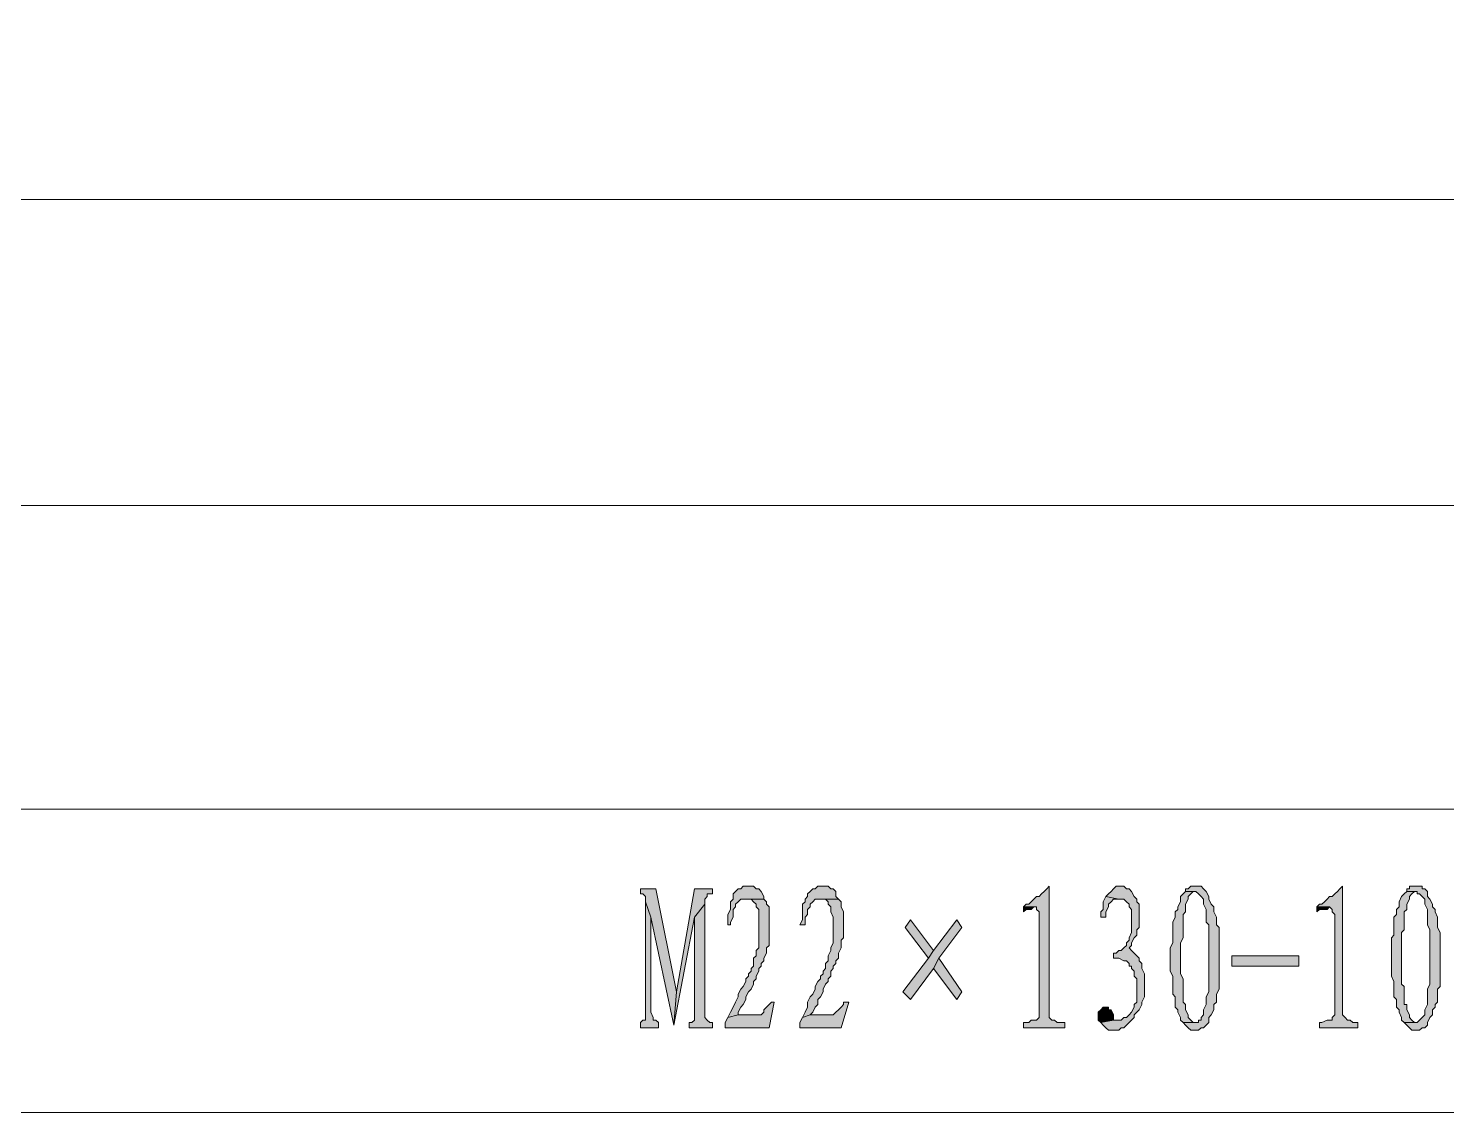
# Model space of a CAD drawing. Header units: millimetres. Extents: x 24 to 410, y 10 to 282.
# Drawn here: x 298.07 to 321.42, y 69.51 to 87.35 of the extents above; entities that cross this region are included whole.
import ezdxf

# ---------------------------------------------------------------- set-up
doc = ezdxf.new("R2010")
doc.units = ezdxf.units.MM

msp = doc.modelspace()

# ---------------------------------------------------------------- hatches: boundary and pattern name
h = msp.add_hatch(color=7)
h.dxf.hatch_style = 2
h.paths.add_polyline_path([(308.398333, 73.194333), (308.144333, 73.194333), (308.144333, 73.109667), (308.186667, 73.109667), (308.229, 73.067333), (308.229, 72.982667), (308.313667, 72.728667), (308.694667, 70.950667), (308.737, 71.501)])
h = msp.add_hatch(color=7)
h.dxf.hatch_style = 2
h.paths.add_polyline_path([(309.329667, 73.194333), (309.033333, 73.194333), (308.737, 71.501), (308.694667, 70.950667), (309.033333, 72.728667), (309.202667, 72.940333), (309.202667, 73.025), (309.245, 73.067333), (309.245, 73.109667), (309.329667, 73.109667)])
h = msp.add_hatch(color=7)
h.dxf.hatch_style = 2
h.paths.add_polyline_path([(309.964667, 73.236667), (309.837667, 73.236667), (309.795333, 73.194333), (309.753, 73.194333), (309.710667, 73.152), (309.668333, 73.109667), (309.668333, 73.025), (309.626, 72.982667), (309.626, 72.855667), (309.583667, 72.771), (309.583667, 72.601667), (309.626, 72.601667), (309.626, 72.644), (309.668333, 72.728667), (309.668333, 72.855667), (309.710667, 72.898), (309.710667, 72.940333), (309.753, 72.982667), (309.795333, 73.025), (309.837667, 73.025), (309.88, 73.025), (310.176333, 73.025), (310.176333, 73.067333), (310.134, 73.152), (310.091667, 73.194333), (310.049333, 73.194333), (310.007, 73.236667)])
h = msp.add_hatch(color=7)
h.dxf.hatch_style = 2
h.paths.add_polyline_path([(311.15, 73.236667), (311.065333, 73.236667), (311.023, 73.194333), (310.980667, 73.194333), (310.938333, 73.152), (310.896, 73.109667), (310.896, 73.067333), (310.853667, 73.025), (310.853667, 72.982667), (310.811333, 72.940333), (310.811333, 72.686333), (310.769, 72.601667), (310.853667, 72.601667), (310.853667, 72.644), (310.853667, 72.728667), (310.896, 72.771), (310.896, 72.855667), (310.938333, 72.898), (310.938333, 72.940333), (310.980667, 72.982667), (311.023, 73.025), (311.065333, 73.025), (311.107667, 73.025), (311.404, 73.025), (311.361667, 73.067333), (311.361667, 73.152), (311.319333, 73.194333), (311.277, 73.194333), (311.234667, 73.236667)])
h = msp.add_hatch(color=7)
h.dxf.hatch_style = 2
h.paths.add_polyline_path([(314.875333, 73.236667), (314.833, 73.194333), (314.790667, 73.152), (314.748333, 73.109667), (314.706, 73.067333), (314.663667, 73.067333), (314.621333, 73.025), (314.579, 72.982667), (314.536667, 72.940333), (314.494333, 72.940333), (314.452, 72.898), (314.663667, 72.898), (314.663667, 72.855667), (314.706, 72.813333), (314.706, 71.077667), (314.663667, 71.035333), (314.579, 71.035333), (314.536667, 70.993), (314.452, 70.993), (314.452, 70.908333), (315.129333, 70.908333), (315.129333, 70.993), (315.002333, 70.993), (314.96, 71.035333), (314.917667, 71.035333), (314.875333, 71.077667)])
h = msp.add_hatch(color=7)
h.dxf.hatch_style = 2
h.paths.add_polyline_path([(316.060667, 73.236667), (315.976, 73.236667), (315.933667, 73.194333), (315.891333, 73.152), (315.849, 73.109667), (315.806667, 73.067333), (316.018333, 73.025), (316.103, 73.025), (316.145333, 72.982667), (316.187667, 72.940333), (316.187667, 72.898), (316.23, 72.855667), (316.23, 72.474667), (316.187667, 72.39), (316.187667, 72.347667), (316.145333, 72.305333), (316.145333, 72.263), (316.103, 72.220667), (316.060667, 72.178333), (316.018333, 72.178333), (315.976, 72.136), (315.933667, 72.136), (315.933667, 72.051333), (316.018333, 72.051333), (316.103, 72.009), (316.145333, 72.009), (316.187667, 71.966667), (316.187667, 71.924333), (316.23, 71.924333), (316.23, 71.882), (316.272333, 71.839667), (316.272333, 71.755), (316.314667, 71.712667), (316.314667, 71.331667), (316.272333, 71.289333), (316.272333, 71.247), (316.23, 71.162333), (316.187667, 71.12), (316.145333, 71.077667), (316.103, 71.077667), (316.060667, 71.035333), (315.933667, 71.035333), (315.722, 70.993), (315.764333, 70.950667), (315.806667, 70.908333), (315.849, 70.866), (316.018333, 70.866), (316.060667, 70.908333), (316.103, 70.908333), (316.145333, 70.950667), (316.187667, 70.993), (316.23, 71.035333), (316.272333, 71.077667), (316.272333, 71.12), (316.314667, 71.162333), (316.357, 71.204667), (316.399333, 71.289333), (316.399333, 71.331667), (316.441667, 71.416333), (316.441667, 71.797333), (316.399333, 71.882), (316.399333, 71.966667), (316.357, 72.009), (316.357, 72.051333), (316.314667, 72.093667), (316.272333, 72.136), (316.23, 72.178333), (316.187667, 72.220667), (316.23, 72.263), (316.23, 72.305333), (316.272333, 72.39), (316.314667, 72.432333), (316.314667, 72.517), (316.357, 72.559333), (316.357, 72.940333), (316.314667, 72.982667), (316.314667, 73.025), (316.272333, 73.067333), (316.23, 73.152), (316.187667, 73.194333), (316.145333, 73.194333), (316.103, 73.236667)])
h = msp.add_hatch(color=7)
h.dxf.hatch_style = 2
h.paths.add_polyline_path([(317.119, 73.152), (317.076667, 73.109667), (317.034333, 73.067333), (317.034333, 72.982667), (316.992, 72.898), (316.992, 72.855667), (316.949667, 72.813333), (316.949667, 72.728667), (316.907333, 72.644), (316.907333, 72.305333), (316.865, 72.220667), (316.865, 71.839667), (316.907333, 71.755), (316.907333, 71.458667), (316.949667, 71.416333), (316.949667, 71.247), (316.992, 71.204667), (316.992, 71.162333), (317.034333, 71.077667), (317.034333, 71.035333), (317.076667, 70.993), (317.246, 70.993), (317.203667, 71.035333), (317.161333, 71.077667), (317.161333, 71.12), (317.119, 71.204667), (317.119, 71.289333), (317.076667, 71.331667), (317.076667, 71.712667), (317.034333, 71.797333), (317.034333, 72.305333), (317.076667, 72.39), (317.076667, 72.771), (317.119, 72.813333), (317.119, 72.940333), (317.161333, 73.025), (317.161333, 73.067333), (317.203667, 73.109667), (317.246, 73.152), (317.288333, 73.152)])
h = msp.add_hatch(color=7)
h.dxf.hatch_style = 2
h.paths.add_polyline_path([(317.288333, 73.236667), (317.203667, 73.236667), (317.161333, 73.194333), (317.119, 73.194333), (317.119, 73.152), (317.288333, 73.152), (317.330667, 73.109667), (317.373, 73.067333), (317.415333, 73.025), (317.415333, 72.940333), (317.457667, 72.855667), (317.457667, 72.644), (317.5, 72.601667), (317.5, 72.051333), (317.5, 71.501), (317.457667, 71.416333), (317.457667, 71.289333), (317.415333, 71.204667), (317.415333, 71.12), (317.373, 71.077667), (317.373, 71.035333), (317.330667, 71.035333), (317.330667, 70.993), (317.246, 70.993), (317.076667, 70.993), (317.119, 70.950667), (317.161333, 70.908333), (317.203667, 70.866), (317.330667, 70.866), (317.373, 70.908333), (317.415333, 70.908333), (317.457667, 70.950667), (317.5, 70.993), (317.5, 71.077667), (317.542333, 71.12), (317.584667, 71.204667), (317.584667, 71.289333), (317.627, 71.331667), (317.627, 71.458667), (317.669333, 71.543333), (317.669333, 72.559333), (317.627, 72.601667), (317.627, 72.728667), (317.584667, 72.813333), (317.584667, 72.898), (317.542333, 72.940333), (317.5, 73.025), (317.5, 73.067333), (317.457667, 73.152), (317.415333, 73.194333), (317.373, 73.236667)])
h = msp.add_hatch(color=7)
h.dxf.hatch_style = 2
h.paths.add_polyline_path([(319.701333, 73.236667), (319.659, 73.194333), (319.616667, 73.152), (319.574333, 73.109667), (319.532, 73.067333), (319.489667, 73.067333), (319.447333, 73.025), (319.405, 72.982667), (319.362667, 72.940333), (319.320333, 72.940333), (319.278, 72.898), (319.489667, 72.898), (319.532, 72.855667), (319.532, 72.813333), (319.574333, 72.771), (319.574333, 71.12), (319.532, 71.077667), (319.532, 71.035333), (319.489667, 71.035333), (319.447333, 71.035333), (319.362667, 70.993), (319.320333, 70.993), (319.320333, 70.908333), (319.955333, 70.908333), (319.955333, 70.993), (319.870667, 70.993), (319.828333, 71.035333), (319.786, 71.035333), (319.743667, 71.077667), (319.701333, 71.12)])
h = msp.add_hatch(color=7)
h.dxf.hatch_style = 2
h.paths.add_polyline_path([(320.759667, 73.152), (320.717333, 73.109667), (320.675, 73.067333), (320.632667, 72.982667), (320.632667, 72.898), (320.590333, 72.855667), (320.590333, 72.771), (320.548, 72.728667), (320.548, 72.432333), (320.505667, 72.39), (320.505667, 71.755), (320.548, 71.670333), (320.548, 71.458667), (320.548, 71.416333), (320.590333, 71.374), (320.590333, 71.247), (320.632667, 71.204667), (320.632667, 71.162333), (320.675, 71.077667), (320.675, 71.035333), (320.717333, 70.993), (320.886667, 70.993), (320.844333, 71.035333), (320.802, 71.077667), (320.802, 71.12), (320.759667, 71.204667), (320.759667, 71.289333), (320.717333, 71.289333), (320.717333, 71.585667), (320.675, 71.628), (320.675, 72.474667), (320.717333, 72.517), (320.717333, 72.813333), (320.759667, 72.855667), (320.759667, 72.940333), (320.802, 73.025), (320.802, 73.067333), (320.844333, 73.109667), (320.886667, 73.152), (320.929, 73.152)])
h = msp.add_hatch(color=7)
h.dxf.hatch_style = 2
h.paths.add_polyline_path([(320.929, 73.236667), (320.802, 73.236667), (320.802, 73.194333), (320.759667, 73.194333), (320.759667, 73.152), (320.929, 73.152), (320.929, 73.109667), (320.971333, 73.109667), (321.013667, 73.067333), (321.056, 73.025), (321.056, 72.940333), (321.098333, 72.855667), (321.098333, 72.601667), (321.140667, 72.517), (321.140667, 72.051333), (321.140667, 71.628), (321.098333, 71.543333), (321.098333, 71.289333), (321.056, 71.204667), (321.056, 71.12), (321.013667, 71.077667), (320.971333, 71.035333), (320.929, 70.993), (320.717333, 70.993), (320.759667, 70.950667), (320.802, 70.908333), (320.844333, 70.866), (320.971333, 70.866), (321.013667, 70.908333), (321.056, 70.908333), (321.098333, 70.950667), (321.098333, 70.993), (321.140667, 71.077667), (321.183, 71.12), (321.183, 71.204667), (321.225333, 71.247), (321.225333, 71.289333), (321.267667, 71.331667), (321.267667, 71.543333), (321.31, 71.585667), (321.31, 72.474667), (321.267667, 72.559333), (321.267667, 72.728667), (321.225333, 72.813333), (321.225333, 72.855667), (321.183, 72.898), (321.183, 72.940333), (321.140667, 73.025), (321.098333, 73.067333), (321.098333, 73.152), (321.056, 73.194333), (321.013667, 73.194333), (321.013667, 73.236667)])
h = msp.add_hatch(color=7)
h.dxf.hatch_style = 2
h.paths.add_polyline_path([(308.229, 72.982667), (308.229, 71.035333), (308.186667, 71.035333), (308.144333, 70.993), (308.144333, 70.908333), (308.440667, 70.908333), (308.440667, 70.993), (308.398333, 71.035333), (308.356, 71.035333), (308.356, 71.077667), (308.313667, 71.162333), (308.313667, 72.728667)])
h = msp.add_hatch(color=7)
h.dxf.hatch_style = 2
h.paths.add_polyline_path([(309.202667, 72.940333), (309.033333, 72.728667), (309.033333, 71.035333), (308.991, 70.993), (308.948667, 70.993), (308.948667, 70.908333), (309.329667, 70.908333), (309.329667, 70.993), (309.287333, 70.993), (309.245, 71.035333), (309.202667, 71.077667)])
h = msp.add_hatch(color=7)
h.dxf.hatch_style = 2
h.paths.add_polyline_path([(310.176333, 73.025), (309.88, 73.025), (309.922333, 73.025), (309.964667, 73.025), (310.007, 72.982667), (310.049333, 72.940333), (310.049333, 72.898), (310.091667, 72.855667), (310.091667, 72.220667), (310.049333, 72.178333), (310.049333, 72.093667), (310.007, 72.051333), (310.007, 71.924333), (309.964667, 71.882), (309.964667, 71.839667), (309.922333, 71.797333), (309.922333, 71.755), (309.88, 71.712667), (309.88, 71.670333), (309.837667, 71.585667), (309.795333, 71.543333), (309.753, 71.458667), (309.753, 71.416333), (309.710667, 71.331667), (309.668333, 71.247), (309.626, 71.162333), (309.583667, 71.077667), (309.753, 71.12), (309.753, 71.162333), (309.795333, 71.247), (309.837667, 71.289333), (309.88, 71.374), (309.88, 71.416333), (309.922333, 71.501), (309.964667, 71.543333), (310.007, 71.628), (310.007, 71.670333), (310.049333, 71.712667), (310.049333, 71.755), (310.091667, 71.839667), (310.091667, 71.882), (310.134, 71.924333), (310.134, 71.966667), (310.176333, 72.009), (310.176333, 72.051333), (310.218667, 72.136), (310.218667, 72.220667), (310.261, 72.263), (310.261, 72.898), (310.218667, 72.940333), (310.218667, 72.982667)])
h = msp.add_hatch(color=7)
h.dxf.hatch_style = 2
h.paths.add_polyline_path([(311.404, 73.025), (311.107667, 73.025), (311.15, 73.025), (311.192333, 73.025), (311.234667, 72.982667), (311.234667, 72.940333), (311.277, 72.898), (311.277, 72.813333), (311.319333, 72.728667), (311.319333, 72.305333), (311.277, 72.220667), (311.277, 72.178333), (311.234667, 72.093667), (311.234667, 72.009), (311.192333, 71.966667), (311.192333, 71.882), (311.15, 71.839667), (311.15, 71.797333), (311.107667, 71.755), (311.107667, 71.712667), (311.065333, 71.670333), (311.023, 71.585667), (311.023, 71.543333), (310.980667, 71.458667), (310.938333, 71.416333), (310.896, 71.331667), (310.896, 71.247), (310.853667, 71.162333), (310.811333, 71.077667), (310.938333, 71.12), (310.980667, 71.162333), (311.023, 71.247), (311.065333, 71.289333), (311.065333, 71.374), (311.107667, 71.416333), (311.15, 71.501), (311.15, 71.543333), (311.192333, 71.628), (311.234667, 71.670333), (311.234667, 71.712667), (311.277, 71.755), (311.277, 71.839667), (311.319333, 71.882), (311.319333, 71.924333), (311.361667, 71.966667), (311.361667, 72.009), (311.404, 72.051333), (311.404, 72.136), (311.446333, 72.220667), (311.446333, 72.347667), (311.488667, 72.39), (311.488667, 72.813333), (311.446333, 72.898), (311.446333, 72.982667)])
h = msp.add_hatch(color=7)
h.dxf.hatch_style = 2
h.paths.add_polyline_path([(314.452, 72.898), (314.452, 72.813333), (314.494333, 72.855667), (314.579, 72.855667), (314.621333, 72.898)])
h = msp.add_hatch(color=7)
h.dxf.hatch_style = 2
h.paths.add_polyline_path([(315.806667, 73.067333), (315.764333, 72.982667), (315.764333, 72.855667), (315.722, 72.813333), (315.722, 72.728667), (315.806667, 72.728667), (315.806667, 72.813333), (315.849, 72.898), (315.849, 72.940333), (315.891333, 72.982667), (315.933667, 73.025), (316.018333, 73.025)])
h = msp.add_hatch(color=7)
h.dxf.hatch_style = 2
h.paths.add_polyline_path([(319.278, 72.898), (319.278, 72.813333), (319.320333, 72.855667), (319.447333, 72.855667), (319.489667, 72.898)])
h = msp.add_hatch(color=7)
h.dxf.hatch_style = 2
h.paths.add_polyline_path([(313.351333, 72.686333), (312.970333, 72.178333), (312.885667, 72.051333), (312.462333, 71.501), (312.589333, 71.374), (312.970333, 71.882), (313.055, 72.051333), (313.436, 72.559333)])
h = msp.add_hatch(color=7)
h.dxf.hatch_style = 2
h.paths.add_polyline_path([(312.589333, 72.686333), (312.504667, 72.559333), (312.885667, 72.051333), (312.970333, 72.178333)])
h = msp.add_hatch(color=7)
h.dxf.hatch_style = 2
h.paths.add_polyline_path([(313.055, 72.051333), (312.970333, 71.882), (313.351333, 71.374), (313.436, 71.501)])
h = msp.add_hatch(color=7)
h.dxf.hatch_style = 2
h.paths.add_polyline_path([(317.881, 72.093667), (318.981667, 72.093667), (318.981667, 71.924333), (317.881, 71.924333)])
h = msp.add_hatch(color=7)
h.dxf.hatch_style = 2
h.paths.add_polyline_path([(310.345667, 71.331667), (310.303333, 71.331667), (310.261, 71.289333), (310.218667, 71.247), (310.176333, 71.204667), (310.176333, 71.162333), (310.134, 71.12), (309.753, 71.12), (309.583667, 71.077667), (309.541333, 70.993), (309.541333, 70.908333), (310.261, 70.908333)])
h = msp.add_hatch(color=7)
h.dxf.hatch_style = 2
h.paths.add_polyline_path([(311.573333, 71.331667), (311.488667, 71.331667), (311.488667, 71.289333), (311.446333, 71.247), (311.404, 71.204667), (311.361667, 71.162333), (311.319333, 71.12), (310.938333, 71.12), (310.811333, 71.077667), (310.769, 70.993), (310.769, 70.908333), (311.446333, 70.908333)])
h = msp.add_hatch(color=7)
h.dxf.hatch_style = 2
h.paths.add_polyline_path([(315.806667, 71.247), (315.764333, 71.247), (315.722, 71.204667), (315.679667, 71.162333), (315.679667, 71.035333), (315.722, 70.993), (315.933667, 71.035333), (315.933667, 71.12), (315.891333, 71.204667), (315.849, 71.204667), (315.849, 71.247)])

# ---------------------------------------------------------------- linework, layer by layer
at = {"color": 7, "lineweight": 0}
for points in [[(284.437667, 134.535333), (395.435667, 134.535333), (395.435667, 69.511333), (284.437667, 69.511333)], [(308.398333, 73.194333), (308.144333, 73.194333), (308.144333, 73.109667), (308.186667, 73.109667), (308.229, 73.067333), (308.229, 72.982667), (308.313667, 72.728667), (308.694667, 70.950667), (308.737, 71.501)], [(309.329667, 73.194333), (309.033333, 73.194333), (308.737, 71.501), (308.694667, 70.950667), (309.033333, 72.728667), (309.202667, 72.940333), (309.202667, 73.025), (309.245, 73.067333), (309.245, 73.109667), (309.329667, 73.109667)], [(309.964667, 73.236667), (309.837667, 73.236667), (309.795333, 73.194333), (309.753, 73.194333), (309.710667, 73.152), (309.668333, 73.109667), (309.668333, 73.025), (309.626, 72.982667), (309.626, 72.855667), (309.583667, 72.771), (309.583667, 72.601667), (309.626, 72.601667), (309.626, 72.644), (309.668333, 72.728667), (309.668333, 72.855667), (309.710667, 72.898), (309.710667, 72.940333), (309.753, 72.982667), (309.795333, 73.025), (309.837667, 73.025), (309.88, 73.025), (310.176333, 73.025), (310.176333, 73.067333), (310.134, 73.152), (310.091667, 73.194333), (310.049333, 73.194333), (310.007, 73.236667)], [(311.15, 73.236667), (311.065333, 73.236667), (311.023, 73.194333), (310.980667, 73.194333), (310.938333, 73.152), (310.896, 73.109667), (310.896, 73.067333), (310.853667, 73.025), (310.853667, 72.982667), (310.811333, 72.940333), (310.811333, 72.686333), (310.769, 72.601667), (310.853667, 72.601667), (310.853667, 72.644), (310.853667, 72.728667), (310.896, 72.771), (310.896, 72.855667), (310.938333, 72.898), (310.938333, 72.940333), (310.980667, 72.982667), (311.023, 73.025), (311.065333, 73.025), (311.107667, 73.025), (311.404, 73.025), (311.361667, 73.067333), (311.361667, 73.152), (311.319333, 73.194333), (311.277, 73.194333), (311.234667, 73.236667)], [(314.875333, 73.236667), (314.833, 73.194333), (314.790667, 73.152), (314.748333, 73.109667), (314.706, 73.067333), (314.663667, 73.067333), (314.621333, 73.025), (314.579, 72.982667), (314.536667, 72.940333), (314.494333, 72.940333), (314.452, 72.898), (314.663667, 72.898), (314.663667, 72.855667), (314.706, 72.813333), (314.706, 71.077667), (314.663667, 71.035333), (314.579, 71.035333), (314.536667, 70.993), (314.452, 70.993), (314.452, 70.908333), (315.129333, 70.908333), (315.129333, 70.993), (315.002333, 70.993), (314.96, 71.035333), (314.917667, 71.035333), (314.875333, 71.077667)], [(316.060667, 73.236667), (315.976, 73.236667), (315.933667, 73.194333), (315.891333, 73.152), (315.849, 73.109667), (315.806667, 73.067333), (316.018333, 73.025), (316.103, 73.025), (316.145333, 72.982667), (316.187667, 72.940333), (316.187667, 72.898), (316.23, 72.855667), (316.23, 72.474667), (316.187667, 72.39), (316.187667, 72.347667), (316.145333, 72.305333), (316.145333, 72.263), (316.103, 72.220667), (316.060667, 72.178333), (316.018333, 72.178333), (315.976, 72.136), (315.933667, 72.136), (315.933667, 72.051333), (316.018333, 72.051333), (316.103, 72.009), (316.145333, 72.009), (316.187667, 71.966667), (316.187667, 71.924333), (316.23, 71.924333), (316.23, 71.882), (316.272333, 71.839667), (316.272333, 71.755), (316.314667, 71.712667), (316.314667, 71.331667), (316.272333, 71.289333), (316.272333, 71.247), (316.23, 71.162333), (316.187667, 71.12), (316.145333, 71.077667), (316.103, 71.077667), (316.060667, 71.035333), (315.933667, 71.035333), (315.722, 70.993), (315.764333, 70.950667), (315.806667, 70.908333), (315.849, 70.866), (316.018333, 70.866), (316.060667, 70.908333), (316.103, 70.908333), (316.145333, 70.950667), (316.187667, 70.993), (316.23, 71.035333), (316.272333, 71.077667), (316.272333, 71.12), (316.314667, 71.162333), (316.357, 71.204667), (316.399333, 71.289333), (316.399333, 71.331667), (316.441667, 71.416333), (316.441667, 71.797333), (316.399333, 71.882), (316.399333, 71.966667), (316.357, 72.009), (316.357, 72.051333), (316.314667, 72.093667), (316.272333, 72.136), (316.23, 72.178333), (316.187667, 72.220667), (316.23, 72.263), (316.23, 72.305333), (316.272333, 72.39), (316.314667, 72.432333), (316.314667, 72.517), (316.357, 72.559333), (316.357, 72.940333), (316.314667, 72.982667), (316.314667, 73.025), (316.272333, 73.067333), (316.23, 73.152), (316.187667, 73.194333), (316.145333, 73.194333), (316.103, 73.236667)], [(317.119, 73.152), (317.076667, 73.109667), (317.034333, 73.067333), (317.034333, 72.982667), (316.992, 72.898), (316.992, 72.855667), (316.949667, 72.813333), (316.949667, 72.728667), (316.907333, 72.644), (316.907333, 72.305333), (316.865, 72.220667), (316.865, 71.839667), (316.907333, 71.755), (316.907333, 71.458667), (316.949667, 71.416333), (316.949667, 71.247), (316.992, 71.204667), (316.992, 71.162333), (317.034333, 71.077667), (317.034333, 71.035333), (317.076667, 70.993), (317.246, 70.993), (317.203667, 71.035333), (317.161333, 71.077667), (317.161333, 71.12), (317.119, 71.204667), (317.119, 71.289333), (317.076667, 71.331667), (317.076667, 71.712667), (317.034333, 71.797333), (317.034333, 72.305333), (317.076667, 72.39), (317.076667, 72.771), (317.119, 72.813333), (317.119, 72.940333), (317.161333, 73.025), (317.161333, 73.067333), (317.203667, 73.109667), (317.246, 73.152), (317.288333, 73.152)], [(317.288333, 73.236667), (317.203667, 73.236667), (317.161333, 73.194333), (317.119, 73.194333), (317.119, 73.152), (317.288333, 73.152), (317.330667, 73.109667), (317.373, 73.067333), (317.415333, 73.025), (317.415333, 72.940333), (317.457667, 72.855667), (317.457667, 72.644), (317.5, 72.601667), (317.5, 72.051333), (317.5, 71.501), (317.457667, 71.416333), (317.457667, 71.289333), (317.415333, 71.204667), (317.415333, 71.12), (317.373, 71.077667), (317.373, 71.035333), (317.330667, 71.035333), (317.330667, 70.993), (317.246, 70.993), (317.076667, 70.993), (317.119, 70.950667), (317.161333, 70.908333), (317.203667, 70.866), (317.330667, 70.866), (317.373, 70.908333), (317.415333, 70.908333), (317.457667, 70.950667), (317.5, 70.993), (317.5, 71.077667), (317.542333, 71.12), (317.584667, 71.204667), (317.584667, 71.289333), (317.627, 71.331667), (317.627, 71.458667), (317.669333, 71.543333), (317.669333, 72.559333), (317.627, 72.601667), (317.627, 72.728667), (317.584667, 72.813333), (317.584667, 72.898), (317.542333, 72.940333), (317.5, 73.025), (317.5, 73.067333), (317.457667, 73.152), (317.415333, 73.194333), (317.373, 73.236667)], [(319.701333, 73.236667), (319.659, 73.194333), (319.616667, 73.152), (319.574333, 73.109667), (319.532, 73.067333), (319.489667, 73.067333), (319.447333, 73.025), (319.405, 72.982667), (319.362667, 72.940333), (319.320333, 72.940333), (319.278, 72.898), (319.489667, 72.898), (319.532, 72.855667), (319.532, 72.813333), (319.574333, 72.771), (319.574333, 71.12), (319.532, 71.077667), (319.532, 71.035333), (319.489667, 71.035333), (319.447333, 71.035333), (319.362667, 70.993), (319.320333, 70.993), (319.320333, 70.908333), (319.955333, 70.908333), (319.955333, 70.993), (319.870667, 70.993), (319.828333, 71.035333), (319.786, 71.035333), (319.743667, 71.077667), (319.701333, 71.12)], [(320.759667, 73.152), (320.717333, 73.109667), (320.675, 73.067333), (320.632667, 72.982667), (320.632667, 72.898), (320.590333, 72.855667), (320.590333, 72.771), (320.548, 72.728667), (320.548, 72.432333), (320.505667, 72.39), (320.505667, 71.755), (320.548, 71.670333), (320.548, 71.458667), (320.548, 71.416333), (320.590333, 71.374), (320.590333, 71.247), (320.632667, 71.204667), (320.632667, 71.162333), (320.675, 71.077667), (320.675, 71.035333), (320.717333, 70.993), (320.886667, 70.993), (320.844333, 71.035333), (320.802, 71.077667), (320.802, 71.12), (320.759667, 71.204667), (320.759667, 71.289333), (320.717333, 71.289333), (320.717333, 71.585667), (320.675, 71.628), (320.675, 72.474667), (320.717333, 72.517), (320.717333, 72.813333), (320.759667, 72.855667), (320.759667, 72.940333), (320.802, 73.025), (320.802, 73.067333), (320.844333, 73.109667), (320.886667, 73.152), (320.929, 73.152)], [(320.929, 73.236667), (320.802, 73.236667), (320.802, 73.194333), (320.759667, 73.194333), (320.759667, 73.152), (320.929, 73.152), (320.929, 73.109667), (320.971333, 73.109667), (321.013667, 73.067333), (321.056, 73.025), (321.056, 72.940333), (321.098333, 72.855667), (321.098333, 72.601667), (321.140667, 72.517), (321.140667, 72.051333), (321.140667, 71.628), (321.098333, 71.543333), (321.098333, 71.289333), (321.056, 71.204667), (321.056, 71.12), (321.013667, 71.077667), (320.971333, 71.035333), (320.929, 70.993), (320.717333, 70.993), (320.759667, 70.950667), (320.802, 70.908333), (320.844333, 70.866), (320.971333, 70.866), (321.013667, 70.908333), (321.056, 70.908333), (321.098333, 70.950667), (321.098333, 70.993), (321.140667, 71.077667), (321.183, 71.12), (321.183, 71.204667), (321.225333, 71.247), (321.225333, 71.289333), (321.267667, 71.331667), (321.267667, 71.543333), (321.31, 71.585667), (321.31, 72.474667), (321.267667, 72.559333), (321.267667, 72.728667), (321.225333, 72.813333), (321.225333, 72.855667), (321.183, 72.898), (321.183, 72.940333), (321.140667, 73.025), (321.098333, 73.067333), (321.098333, 73.152), (321.056, 73.194333), (321.013667, 73.194333), (321.013667, 73.236667)], [(308.229, 72.982667), (308.229, 71.035333), (308.186667, 71.035333), (308.144333, 70.993), (308.144333, 70.908333), (308.440667, 70.908333), (308.440667, 70.993), (308.398333, 71.035333), (308.356, 71.035333), (308.356, 71.077667), (308.313667, 71.162333), (308.313667, 72.728667)], [(309.202667, 72.940333), (309.033333, 72.728667), (309.033333, 71.035333), (308.991, 70.993), (308.948667, 70.993), (308.948667, 70.908333), (309.329667, 70.908333), (309.329667, 70.993), (309.287333, 70.993), (309.245, 71.035333), (309.202667, 71.077667)], [(310.176333, 73.025), (309.88, 73.025), (309.922333, 73.025), (309.964667, 73.025), (310.007, 72.982667), (310.049333, 72.940333), (310.049333, 72.898), (310.091667, 72.855667), (310.091667, 72.220667), (310.049333, 72.178333), (310.049333, 72.093667), (310.007, 72.051333), (310.007, 71.924333), (309.964667, 71.882), (309.964667, 71.839667), (309.922333, 71.797333), (309.922333, 71.755), (309.88, 71.712667), (309.88, 71.670333), (309.837667, 71.585667), (309.795333, 71.543333), (309.753, 71.458667), (309.753, 71.416333), (309.710667, 71.331667), (309.668333, 71.247), (309.626, 71.162333), (309.583667, 71.077667), (309.753, 71.12), (309.753, 71.162333), (309.795333, 71.247), (309.837667, 71.289333), (309.88, 71.374), (309.88, 71.416333), (309.922333, 71.501), (309.964667, 71.543333), (310.007, 71.628), (310.007, 71.670333), (310.049333, 71.712667), (310.049333, 71.755), (310.091667, 71.839667), (310.091667, 71.882), (310.134, 71.924333), (310.134, 71.966667), (310.176333, 72.009), (310.176333, 72.051333), (310.218667, 72.136), (310.218667, 72.220667), (310.261, 72.263), (310.261, 72.898), (310.218667, 72.940333), (310.218667, 72.982667)], [(311.404, 73.025), (311.107667, 73.025), (311.15, 73.025), (311.192333, 73.025), (311.234667, 72.982667), (311.234667, 72.940333), (311.277, 72.898), (311.277, 72.813333), (311.319333, 72.728667), (311.319333, 72.305333), (311.277, 72.220667), (311.277, 72.178333), (311.234667, 72.093667), (311.234667, 72.009), (311.192333, 71.966667), (311.192333, 71.882), (311.15, 71.839667), (311.15, 71.797333), (311.107667, 71.755), (311.107667, 71.712667), (311.065333, 71.670333), (311.023, 71.585667), (311.023, 71.543333), (310.980667, 71.458667), (310.938333, 71.416333), (310.896, 71.331667), (310.896, 71.247), (310.853667, 71.162333), (310.811333, 71.077667), (310.938333, 71.12), (310.980667, 71.162333), (311.023, 71.247), (311.065333, 71.289333), (311.065333, 71.374), (311.107667, 71.416333), (311.15, 71.501), (311.15, 71.543333), (311.192333, 71.628), (311.234667, 71.670333), (311.234667, 71.712667), (311.277, 71.755), (311.277, 71.839667), (311.319333, 71.882), (311.319333, 71.924333), (311.361667, 71.966667), (311.361667, 72.009), (311.404, 72.051333), (311.404, 72.136), (311.446333, 72.220667), (311.446333, 72.347667), (311.488667, 72.39), (311.488667, 72.813333), (311.446333, 72.898), (311.446333, 72.982667)], [(314.452, 72.898), (314.452, 72.813333), (314.494333, 72.855667), (314.579, 72.855667), (314.621333, 72.898)], [(315.806667, 73.067333), (315.764333, 72.982667), (315.764333, 72.855667), (315.722, 72.813333), (315.722, 72.728667), (315.806667, 72.728667), (315.806667, 72.813333), (315.849, 72.898), (315.849, 72.940333), (315.891333, 72.982667), (315.933667, 73.025), (316.018333, 73.025)], [(319.278, 72.898), (319.278, 72.813333), (319.320333, 72.855667), (319.447333, 72.855667), (319.489667, 72.898)], [(313.351333, 72.686333), (312.970333, 72.178333), (312.885667, 72.051333), (312.462333, 71.501), (312.589333, 71.374), (312.970333, 71.882), (313.055, 72.051333), (313.436, 72.559333)], [(312.589333, 72.686333), (312.504667, 72.559333), (312.885667, 72.051333), (312.970333, 72.178333)], [(313.055, 72.051333), (312.970333, 71.882), (313.351333, 71.374), (313.436, 71.501)], [(317.881, 72.093667), (318.981667, 72.093667), (318.981667, 71.924333), (317.881, 71.924333)], [(310.345667, 71.331667), (310.303333, 71.331667), (310.261, 71.289333), (310.218667, 71.247), (310.176333, 71.204667), (310.176333, 71.162333), (310.134, 71.12), (309.753, 71.12), (309.583667, 71.077667), (309.541333, 70.993), (309.541333, 70.908333), (310.261, 70.908333)], [(311.573333, 71.331667), (311.488667, 71.331667), (311.488667, 71.289333), (311.446333, 71.247), (311.404, 71.204667), (311.361667, 71.162333), (311.319333, 71.12), (310.938333, 71.12), (310.811333, 71.077667), (310.769, 70.993), (310.769, 70.908333), (311.446333, 70.908333)], [(315.806667, 71.247), (315.764333, 71.247), (315.722, 71.204667), (315.679667, 71.162333), (315.679667, 71.035333), (315.722, 70.993), (315.933667, 71.035333), (315.933667, 71.12), (315.891333, 71.204667), (315.849, 71.204667), (315.849, 71.247)]]:
    msp.add_lwpolyline(points, close=True, dxfattribs=at)
for points in [[(284.437667, 84.539667), (395.435667, 84.539667)], [(284.437667, 79.502), (395.435667, 79.502)], [(284.437667, 74.506667), (395.435667, 74.506667)]]:
    msp.add_lwpolyline(points, dxfattribs=at)

doc.saveas('drawing.dxf')
